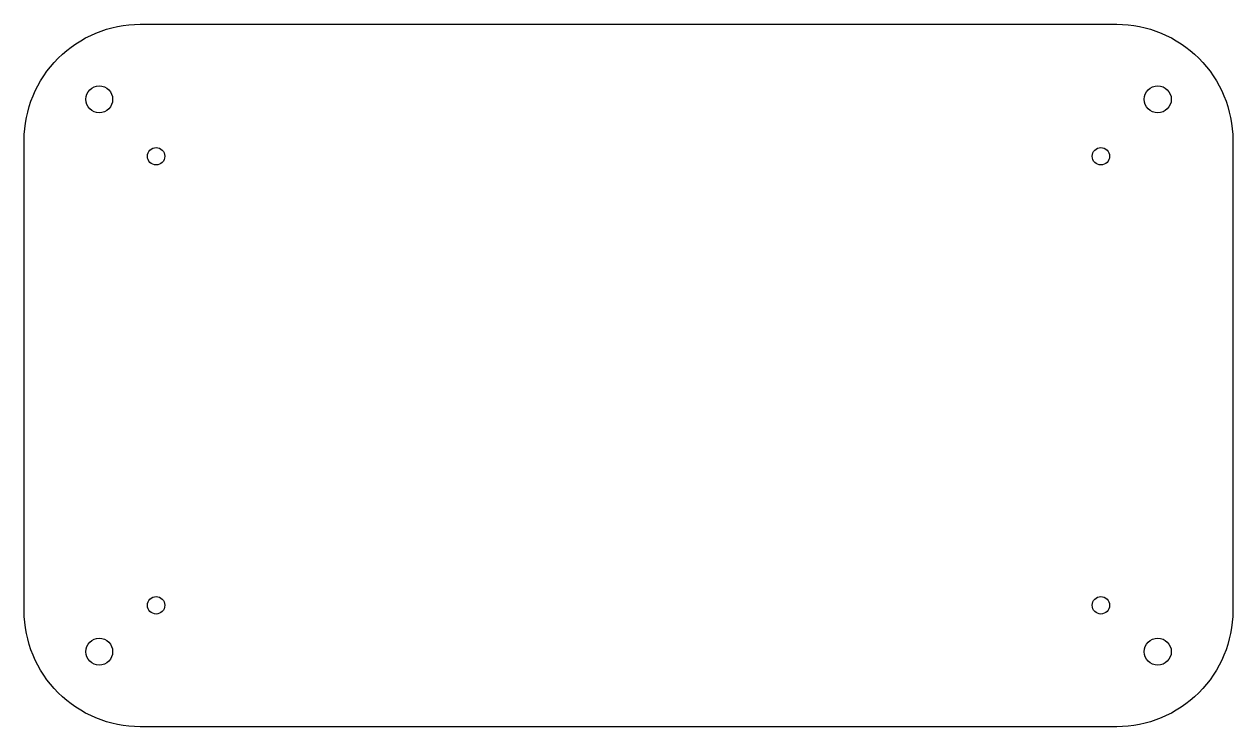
# Model space of a CAD drawing. Header units: millimetres. Extents: x -42 to 72, y -32 to 35.
import ezdxf

# ---------------------------------------------------------------- set-up
doc = ezdxf.new("R2010")
doc.units = ezdxf.units.MM
doc.layers.get('0').update_dxf_attribs({"linetype": 'CONTINUOUS'})

msp = doc.modelspace()

# ---------------------------------------------------------------- linework, layer by layer
msp.add_lwpolyline([(-42, 24, -0.414214), (-31, 35), (61.5, 35, -0.414214), (72.5, 24), (72.5, -20.5, -0.414214), (61.5, -31.5), (-31, -31.5, -0.414214), (-42, -20.5)], format="xyb", close=True)
for centre, radius in [((-34.89, 27.89), 1.27), ((65.39, 27.89), 1.28), ((-29.5, 22.5), 0.825), ((60, 22.5), 0.825), ((-29.5, -20), 0.825), ((60, -20), 0.825), ((-34.89, -24.39), 1.27), ((65.39, -24.39), 1.28)]:
    msp.add_circle(centre, radius)

doc.saveas('drawing.dxf')
